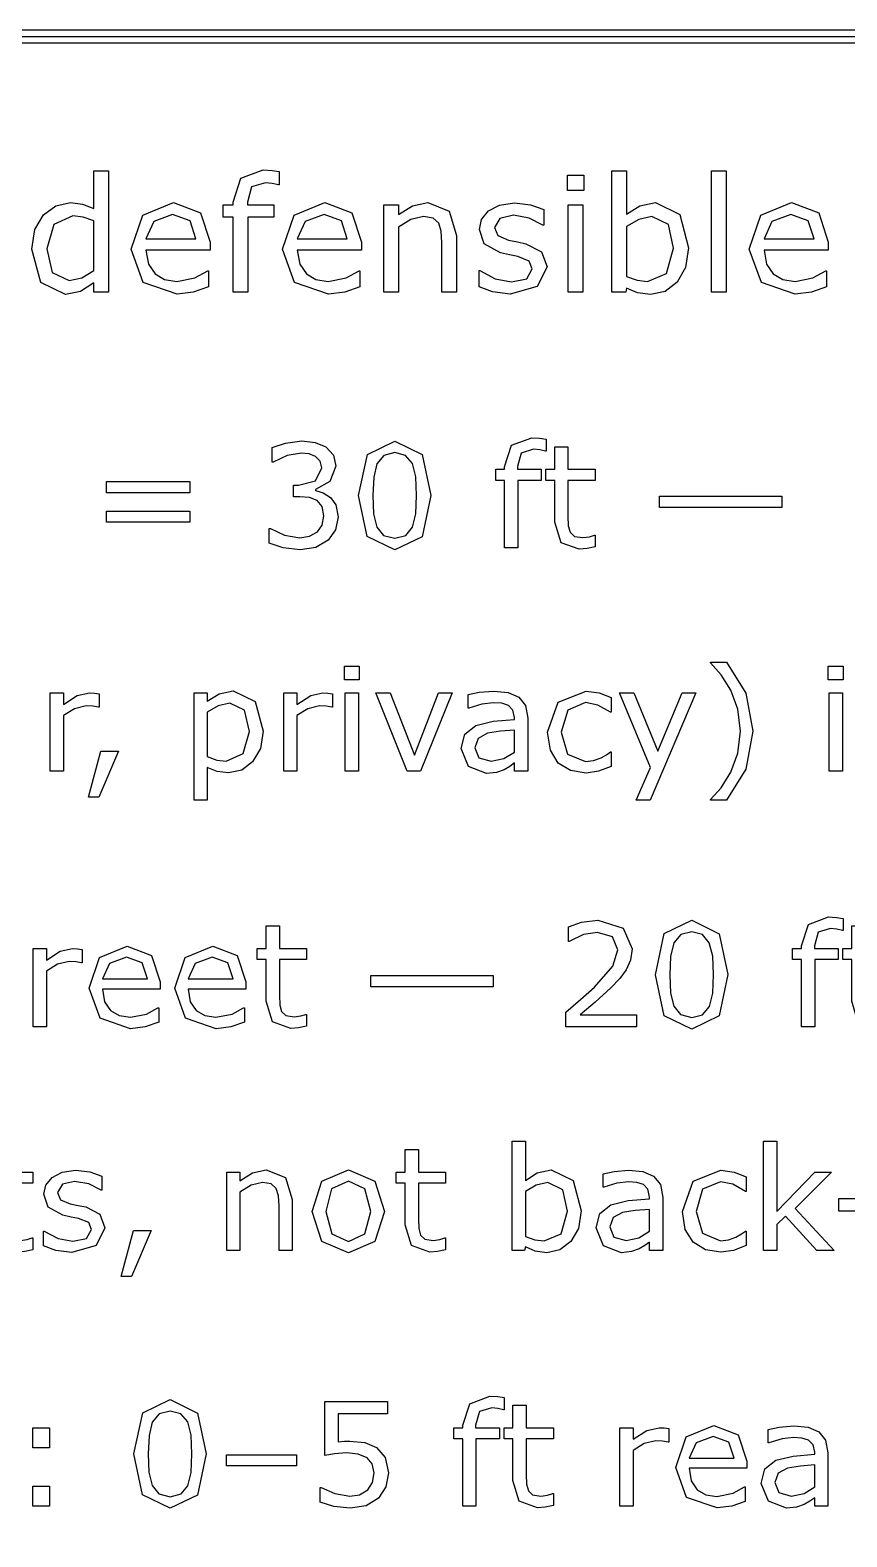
# Model space of a CAD drawing. Extents: x -17 to 192, y 167 to 459.
# Drawn here: x 47.39 to 60.91, y 260.37 to 285.33 of the extents above; entities that cross this region are included whole.
import ezdxf

# ---------------------------------------------------------------- set-up
doc = ezdxf.new("R2010")
doc.units = 0

msp = doc.modelspace()

# ---------------------------------------------------------------- linework, layer by layer
at = {"layer": 'Layer 1', "color": 7}
for points in [[(5.820826, 285.32699), (5.367594, 285.235512), (4.997523, 284.986025), (4.748036, 284.615954), (4.656557, 284.162722), (4.656557, 239.183612), (4.748036, 238.73038), (4.997523, 238.360309), (5.367594, 238.110822), (5.820826, 238.019344), (85.195726, 238.019344), (85.648958, 238.110822), (86.019029, 238.360309), (86.268516, 238.73038), (86.359994, 239.183612), (86.359994, 284.162722), (86.268516, 284.615954), (86.019029, 284.986025), (85.648958, 285.235512), (85.195726, 285.32699), (5.820826, 285.32699)], [(5.820826, 285.221054), (85.195726, 285.221054), (85.608442, 285.13814), (85.94476, 284.911756), (86.171144, 284.575438), (86.254058, 284.162722), (86.254058, 239.183612), (86.171144, 238.770896), (85.94476, 238.434578), (85.608442, 238.208194), (85.195726, 238.12528), (5.820826, 238.12528), (5.40811, 238.208194), (5.071792, 238.434578), (4.845408, 238.770896), (4.762494, 239.183612), (4.762494, 284.162722), (4.845408, 284.575438), (5.071792, 284.911756), (5.40811, 285.13814), (5.820826, 285.221054), (5.820826, 285.221054)], [(5.820826, 285.115118), (85.195726, 285.115118), (85.567927, 285.040769), (85.870492, 284.837488), (86.073773, 284.534923), (86.148122, 284.162722), (86.148122, 239.183612), (86.073773, 238.811411), (85.870492, 238.508846), (85.567927, 238.305565), (85.195726, 238.231216), (5.820826, 238.231216), (5.448625, 238.305565), (5.14606, 238.508846), (4.942779, 238.811411), (4.868431, 239.183612), (4.868431, 284.162722), (4.942779, 284.534923), (5.14606, 284.837488), (5.448625, 285.040769), (5.820826, 285.115118), (5.820826, 285.115118)], [(51.514363, 282.762808), (51.501451, 282.762808), (51.396806, 282.786065), (51.283117, 282.798977), (51.055743, 282.729214), (50.985978, 282.479876), (50.985978, 282.430783), (51.423936, 282.430783), (51.423936, 282.226662), (50.99373, 282.226662), (50.99373, 280.987726), (50.750851, 280.987726), (50.750851, 282.226668), (50.58678, 282.226668), (50.58678, 282.430788), (50.750851, 282.430788), (50.750851, 282.47859), (50.87875, 282.872621), (51.248237, 283.010855), (51.394221, 283.003102), (51.514371, 282.985005), (51.514363, 282.762808)], [(48.683788, 280.987726), (48.440909, 280.987726), (48.440909, 281.13888), (48.222577, 280.998061), (47.975822, 280.947676), (47.564996, 281.146632), (47.413842, 281.698277), (47.465518, 282.025129), (47.607628, 282.2693), (47.811749, 282.419162), (48.054628, 282.470838), (48.256166, 282.446285), (48.440909, 282.372646), (48.440909, 282.99793), (48.683788, 282.99793), (48.683788, 280.987726)], [(56.557976, 282.672376), (56.284091, 282.672376), (56.284091, 282.924299), (56.557976, 282.924299), (56.557976, 282.672376)], [(58.293009, 281.720237), (58.241333, 281.394678), (58.10439, 281.151799), (57.902852, 280.998061), (57.661266, 280.947676), (57.446809, 280.977391), (57.265942, 281.054906), (57.250438, 280.987726), (57.023063, 280.987726), (57.023063, 282.997938), (57.265942, 282.997938), (57.265942, 282.279635), (57.482982, 282.416577), (57.741364, 282.470838), (58.14444, 282.274467), (58.293009, 281.720237), (58.293009, 281.720237)], [(58.917001, 280.987726), (58.674122, 280.987726), (58.674122, 282.997938), (58.917001, 282.997938), (58.917001, 280.987726)], [(50.369729, 281.684066), (49.306489, 281.684066), (49.346539, 281.451521), (49.456349, 281.290033), (49.615255, 281.197016), (49.819378, 281.16601), (50.115224, 281.224144), (50.328388, 281.340418), (50.3413, 281.340418), (50.3413, 281.075575), (50.090671, 280.989017), (49.821953, 280.954137), (49.261264, 281.147923), (49.059726, 281.700859), (49.252221, 282.262841), (49.761233, 282.470838), (50.210818, 282.300306), (50.369721, 281.815839), (50.369729, 281.684066)], [(50.133311, 281.8701), (50.036418, 282.165948), (49.748322, 282.270591), (49.436971, 282.155611), (49.306489, 281.8701), (50.133311, 281.8701)], [(52.876034, 281.684066), (51.812791, 281.684066), (51.852841, 281.451521), (51.962654, 281.290033), (52.12156, 281.197016), (52.32568, 281.16601), (52.621529, 281.224144), (52.834693, 281.340418), (52.847605, 281.340418), (52.847605, 281.075575), (52.596973, 280.989017), (52.328257, 280.954137), (51.767569, 281.147923), (51.566031, 281.700859), (51.758526, 282.262841), (52.267536, 282.470838), (52.71712, 282.300306), (52.876026, 281.815839), (52.876034, 281.684066)], [(52.639613, 281.8701), (52.54272, 282.165948), (52.254627, 282.270591), (51.943276, 282.155611), (51.812791, 281.8701), (52.639613, 281.8701)], [(54.450872, 280.987726), (54.207993, 280.987726), (54.207993, 281.809381), (54.196351, 281.995414), (54.153719, 282.132357), (54.060702, 282.212457), (53.90309, 282.239587), (53.69509, 282.190494), (53.487094, 282.065179), (53.487094, 280.987726), (53.244215, 280.987726), (53.244215, 282.430788), (53.487094, 282.430788), (53.487094, 282.270591), (53.722221, 282.417869), (53.971559, 282.470838), (54.328126, 282.330019), (54.450859, 281.92436), (54.450872, 280.987726)], [(55.949486, 281.403722), (55.785413, 281.079452), (55.339704, 280.952843), (55.045149, 280.990311), (54.821651, 281.074284), (54.821651, 281.346876), (54.834562, 281.346876), (55.090361, 281.208642), (55.360371, 281.158258), (55.611, 281.209933), (55.701434, 281.372715), (55.652341, 281.501906), (55.463722, 281.576836), (55.328073, 281.603966), (55.176919, 281.637555), (54.90691, 281.784835), (54.828104, 282.025129), (54.864277, 282.193076), (54.976672, 282.333895), (55.160124, 282.429497), (55.410755, 282.465671), (55.671721, 282.433373), (55.892638, 282.357149), (55.892638, 282.097477), (55.879726, 282.097477), (55.653642, 282.212457), (55.392676, 282.260256), (55.167884, 282.208581), (55.076158, 282.057427), (55.13171, 281.923069), (55.307409, 281.84943), (55.457271, 281.818424), (55.596797, 281.790003), (55.857763, 281.656936), (55.949488, 281.403722), (55.949486, 281.403722)], [(56.542472, 280.987726), (56.299593, 280.987726), (56.299593, 282.430788), (56.542472, 282.430788), (56.542472, 280.987726)], [(60.605528, 281.684066), (59.542285, 281.684066), (59.582335, 281.451521), (59.692147, 281.290033), (59.851051, 281.197016), (60.055174, 281.16601), (60.35102, 281.224144), (60.564186, 281.340418), (60.577098, 281.340418), (60.577098, 281.075575), (60.326469, 280.989017), (60.057751, 280.954137), (59.497062, 281.147923), (59.295524, 281.700859), (59.488019, 282.262841), (59.997032, 282.470838), (60.446616, 282.300306), (60.605522, 281.815839), (60.605528, 281.684066)], [(60.369107, 281.8701), (60.272214, 282.165948), (59.984117, 282.270591), (59.672769, 282.155611), (59.542285, 281.8701), (60.369107, 281.8701)], [(48.440909, 281.343), (48.440909, 282.171116), (48.26521, 282.231835), (48.095969, 282.248636), (47.77816, 282.106526), (47.664471, 281.703449), (47.752323, 281.312002), (48.033959, 281.178935), (48.243247, 281.224149), (48.440909, 281.343005), (48.440909, 281.343)], [(58.04238, 281.713781), (57.957113, 282.105229), (57.681936, 282.23959), (57.467481, 282.193079), (57.265942, 282.075517), (57.265942, 281.248695), (57.442933, 281.1841), (57.612173, 281.166002), (57.9274, 281.297778), (58.04238, 281.713771), (58.04238, 281.713781)], [(52.361209, 277.588067), (52.453064, 277.462494), (52.489108, 277.267157), (52.446087, 277.049728), (52.325164, 276.877646), (52.119364, 276.756724), (51.861239, 276.718354), (51.577535, 276.753236), (51.34848, 276.82765), (51.34848, 277.070657), (51.365916, 277.070657), (51.598461, 276.962524), (51.856583, 276.919503), (52.012388, 276.943924), (52.1461, 277.016012), (52.225165, 277.128796), (52.251907, 277.284601), (52.221678, 277.438078), (52.140287, 277.534584), (52.013549, 277.583419), (51.853095, 277.597362), (51.74845, 277.597362), (51.74845, 277.790373), (51.829841, 277.790373), (52.111217, 277.863623), (52.217027, 278.07989), (52.190283, 278.189184), (52.115869, 278.267088), (52.0089, 278.308945), (51.879837, 278.32056), (51.644969, 278.281029), (51.410099, 278.169406), (51.398484, 278.169406), (51.398484, 278.412415), (51.618236, 278.486829), (51.885663, 278.521712), (52.108905, 278.498455), (52.283313, 278.424041), (52.410048, 278.289165), (52.453069, 278.104293), (52.35075, 277.851984), (52.111228, 277.717107), (52.111228, 277.700835), (52.239127, 277.661301), (52.361214, 277.588051), (52.361209, 277.588067)], [(54.025057, 277.620624), (53.878555, 276.935783), (53.426258, 276.718354), (52.970472, 276.93927), (52.827459, 277.618299), (52.972797, 278.29965), (53.426258, 278.520566), (53.880881, 278.296163), (54.025057, 277.620624), (54.025057, 277.620624)], [(55.933079, 278.351974), (55.921464, 278.351974), (55.827286, 278.372902), (55.724966, 278.384518), (55.520327, 278.321732), (55.457541, 278.097326), (55.457541, 278.053143), (55.851701, 278.053143), (55.851701, 277.869435), (55.464516, 277.869435), (55.464516, 276.754398), (55.245925, 276.754398), (55.245925, 277.869446), (55.098261, 277.869446), (55.098261, 278.053154), (55.245925, 278.053154), (55.245925, 278.096175), (55.361035, 278.450804), (55.693573, 278.575216), (55.82496, 278.568231), (55.933092, 278.551959), (55.933079, 278.351974)], [(53.719263, 277.092749), (53.77391, 277.313666), (53.789017, 277.620624), (53.77391, 277.92758), (53.718101, 278.148496), (53.606479, 278.283373), (53.426258, 278.32872), (53.244873, 278.283373), (53.13209, 278.146171), (53.077443, 277.921767), (53.063499, 277.618299), (53.076278, 277.314827), (53.130925, 277.096237), (53.239058, 276.957873), (53.426256, 276.910203), (53.607641, 276.955547), (53.71926, 277.092749), (53.719263, 277.092749)], [(56.74582, 276.766026), (56.610943, 276.739282), (56.481882, 276.728831), (56.179575, 276.835802), (56.076094, 277.178802), (56.076094, 277.869459), (55.928428, 277.869459), (55.928428, 278.053167), (56.076094, 278.053167), (56.076094, 278.426401), (56.294685, 278.426401), (56.294685, 278.053167), (56.74582, 278.053167), (56.74582, 277.869459), (56.294685, 277.869459), (56.294685, 277.277635), (56.299341, 277.117178), (56.331896, 277.01021), (56.401658, 276.941609), (56.53886, 276.92068), (56.65048, 276.935788), (56.734197, 276.96253), (56.745812, 276.96253), (56.74582, 276.766026)], [(50.032283, 277.663643), (48.6533, 277.663643), (48.6533, 277.849679), (50.032283, 277.849679), (50.032283, 277.663643)], [(59.835162, 277.419472), (57.809705, 277.419472), (57.809705, 277.605509), (59.835162, 277.605509), (59.835162, 277.419472)], [(50.032283, 277.175302), (48.6533, 277.175302), (48.6533, 277.361338), (50.032283, 277.361338), (50.032283, 277.175302)], [(52.837924, 274.566413), (52.591427, 274.566413), (52.591427, 274.793142), (52.837924, 274.793142), (52.837924, 274.566413)], [(59.354957, 273.71531), (59.241012, 273.08628), (58.921264, 272.571195), (58.655003, 272.571195), (58.655003, 272.58281), (58.83406, 272.779308), (58.993354, 273.037433), (59.1073, 273.351366), (59.150321, 273.715297), (59.1073, 274.078067), (58.993354, 274.393161), (58.83406, 274.651286), (58.655003, 274.847786), (58.655003, 274.859402), (58.921264, 274.859402), (59.241012, 274.344317), (59.354957, 273.715287), (59.354957, 273.71531)], [(60.85254, 274.566421), (60.606043, 274.566421), (60.606043, 274.79315), (60.85254, 274.79315), (60.85254, 274.566421)], [(48.531214, 274.110634), (48.519598, 274.110634), (48.424256, 274.126906), (48.316121, 274.132727), (48.120784, 274.08738), (47.939402, 273.972271), (47.939402, 273.050236), (47.720809, 273.050236), (47.720809, 274.348992), (47.939402, 274.348992), (47.939402, 274.157143), (48.168457, 274.304809), (48.371932, 274.348992), (48.454484, 274.345499), (48.531224, 274.335048), (48.531214, 274.110634)], [(51.246161, 273.71531), (51.200816, 273.425793), (51.072917, 273.204877), (50.891532, 273.071165), (50.671777, 273.024656), (50.488069, 273.046749), (50.3218, 273.115347), (50.3218, 272.571195), (50.10321, 272.571195), (50.10321, 274.348992), (50.3218, 274.348992), (50.3218, 274.212954), (50.517136, 274.33504), (50.749681, 274.385036), (51.114774, 274.207141), (51.246161, 273.71531), (51.246161, 273.71531)], [(52.397253, 274.110626), (52.385611, 274.110626), (52.290269, 274.126898), (52.182136, 274.132719), (51.9868, 274.087372), (51.805415, 273.972263), (51.805415, 273.050236), (51.586824, 273.050236), (51.586824, 274.348992), (51.805415, 274.348992), (51.805415, 274.157143), (52.034472, 274.304809), (52.237947, 274.348992), (52.3205, 274.345499), (52.397239, 274.335048), (52.397253, 274.110626)], [(52.823969, 273.050236), (52.605379, 273.050236), (52.605379, 274.348992), (52.823969, 274.348992), (52.823969, 273.050236)], [(54.379688, 274.348992), (53.854139, 273.050236), (53.634385, 273.050236), (53.112325, 274.348992), (53.349519, 274.348992), (53.75182, 273.315335), (54.150631, 274.348992), (54.379688, 274.348992)], [(55.628446, 273.050236), (55.411017, 273.050236), (55.411017, 273.1886), (55.331954, 273.132789), (55.236609, 273.076977), (55.111038, 273.032795), (54.944769, 273.014195), (54.647113, 273.130466), (54.525027, 273.42696), (54.587815, 273.665317), (54.769197, 273.809494), (55.054063, 273.880421), (55.411017, 273.908324), (55.411017, 273.942045), (55.384276, 274.065293), (55.309862, 274.14203), (55.198242, 274.178077), (55.062201, 274.18739), (54.870355, 274.164133), (54.651764, 274.099022), (54.640149, 274.099022), (54.640149, 274.3211), (54.825021, 274.359469), (55.063379, 274.380398), (55.301736, 274.357141), (55.47847, 274.280401), (55.59009, 274.142038), (55.628459, 273.931586), (55.628446, 273.050236)], [(57.009755, 273.131627), (56.801628, 273.050236), (56.593502, 273.021169), (56.33538, 273.061864), (56.134228, 273.187436), (56.002842, 273.399052), (55.956333, 273.697869), (56.130741, 274.197838), (56.593502, 274.379223), (56.812093, 274.34783), (57.009755, 274.271091), (57.009755, 274.028082), (56.998139, 274.028082), (56.791175, 274.147843), (56.584213, 274.1897), (56.290044, 274.064126), (56.183073, 273.697869), (56.287718, 273.336263), (56.584213, 273.210692), (56.719086, 273.228128), (56.842334, 273.273475), (56.931864, 273.324635), (56.998139, 273.372308), (57.009755, 273.372308), (57.009755, 273.131627)], [(58.413156, 274.348992), (57.655065, 272.571195), (57.421358, 272.571195), (57.663203, 273.113022), (57.145793, 274.348992), (57.382989, 274.348992), (57.7818, 273.386262), (58.184101, 274.348992), (58.413156, 274.348992)], [(60.838588, 273.050236), (60.619995, 273.050236), (60.619995, 274.348992), (60.838588, 274.348992), (60.838588, 273.050236)], [(51.020593, 273.70949), (50.940366, 274.060631), (50.69387, 274.176902), (50.504347, 274.136206), (50.3218, 274.029238), (50.3218, 273.293237), (50.481092, 273.236264), (50.63341, 273.221157), (50.918276, 273.344405), (51.020593, 273.709497), (51.020593, 273.70949)], [(55.411017, 273.369985), (55.411017, 273.73159), (55.174985, 273.714154), (54.961046, 273.680436), (54.808731, 273.596719), (54.750594, 273.442078), (54.818031, 273.273483), (55.023834, 273.217672), (55.234286, 273.261855), (55.411017, 273.36999), (55.411017, 273.369985)], [(48.853288, 273.38161), (48.525401, 272.620029), (48.355644, 272.620029), (48.557958, 273.38161), (48.853288, 273.38161)], [(57.430661, 268.816908), (56.25864, 268.816908), (56.25864, 269.059917), (56.502811, 269.269205), (56.731866, 269.477331), (57.03766, 269.820334), (57.120215, 270.095897), (57.030686, 270.306349), (56.783025, 270.383089), (56.553971, 270.345883), (56.313287, 270.231935), (56.301672, 270.231935), (56.301672, 270.476108), (56.521424, 270.550522), (56.788849, 270.58424), (57.206266, 270.455177), (57.357419, 270.107525), (57.331834, 269.922653), (57.258582, 269.761035), (57.151613, 269.619185), (57.003947, 269.464541), (56.746987, 269.227348), (56.499329, 269.015732), (57.430666, 269.015732), (57.430661, 268.816908)], [(58.942195, 269.683134), (58.79569, 268.998293), (58.343393, 268.780864), (57.887609, 269.00178), (57.744594, 269.680809), (57.889932, 270.36216), (58.343393, 270.583076), (58.798016, 270.358673), (58.942195, 269.683134), (58.942195, 269.683134)], [(60.850214, 270.414484), (60.838599, 270.414484), (60.744418, 270.435412), (60.642098, 270.447028), (60.437459, 270.384242), (60.374674, 270.159836), (60.374674, 270.115653), (60.768833, 270.115653), (60.768833, 269.931945), (60.381651, 269.931945), (60.381651, 268.816908), (60.163057, 268.816908), (60.163057, 269.931956), (60.015394, 269.931956), (60.015394, 270.115664), (60.163057, 270.115664), (60.163057, 270.158685), (60.278167, 270.513314), (60.610705, 270.637726), (60.742092, 270.630741), (60.850224, 270.614469), (60.850214, 270.414484)], [(51.967046, 268.828536), (51.832172, 268.801792), (51.703109, 268.791341), (51.400804, 268.898312), (51.29732, 269.241312), (51.29732, 269.931969), (51.149657, 269.931969), (51.149657, 270.115677), (51.29732, 270.115677), (51.29732, 270.488911), (51.515911, 270.488911), (51.515911, 270.115677), (51.967046, 270.115677), (51.967046, 269.931969), (51.515911, 269.931969), (51.515911, 269.340145), (51.520567, 269.179688), (51.553124, 269.07272), (51.622887, 269.004119), (51.760089, 268.98319), (51.871709, 268.998298), (51.955426, 269.02504), (51.967041, 269.02504), (51.967046, 268.828536)], [(58.636398, 269.155259), (58.691047, 269.376176), (58.706155, 269.683134), (58.691047, 269.99009), (58.635236, 270.211006), (58.523614, 270.345883), (58.343393, 270.39123), (58.162011, 270.345883), (58.049227, 270.208681), (57.994577, 269.984277), (57.980634, 269.680809), (57.993413, 269.377337), (58.04806, 269.158747), (58.156193, 269.020383), (58.34339, 268.972713), (58.524775, 269.018057), (58.636395, 269.155259), (58.636398, 269.155259)], [(61.662955, 268.828536), (61.528078, 268.801792), (61.399017, 268.791341), (61.09671, 268.898312), (60.993229, 269.241312), (60.993229, 269.931969), (60.845562, 269.931969), (60.845562, 270.115677), (60.993229, 270.115677), (60.993229, 270.488911), (61.211819, 270.488911), (61.211819, 270.115677), (61.662955, 270.115677), (61.662955, 269.931969), (61.211819, 269.931969), (61.211819, 269.340145), (61.216476, 269.179688), (61.249033, 269.07272), (61.318796, 269.004119), (61.455995, 268.98319), (61.567617, 268.998298), (61.651331, 269.02504), (61.662947, 269.02504), (61.662955, 268.828536)], [(48.249837, 269.877306), (48.238222, 269.877306), (48.14288, 269.893578), (48.034747, 269.899399), (47.839411, 269.854052), (47.658026, 269.738943), (47.658026, 268.816908), (47.439436, 268.816908), (47.439436, 270.115664), (47.658026, 270.115664), (47.658026, 269.923815), (47.887081, 270.071481), (48.090558, 270.115664), (48.173111, 270.112171), (48.249851, 270.10172), (48.249837, 269.877306)], [(49.54278, 269.443613), (48.585863, 269.443613), (48.621907, 269.234325), (48.720737, 269.088984), (48.863752, 269.005267), (49.04746, 268.977364), (49.313723, 269.029686), (49.505572, 269.134331), (49.517187, 269.134331), (49.517187, 268.895973), (49.29162, 268.81807), (49.049772, 268.786677), (48.545154, 268.961085), (48.36377, 269.458728), (48.537016, 269.96451), (48.995125, 270.151708), (49.399752, 269.998229), (49.542767, 269.562209), (49.54278, 269.443613)], [(50.961295, 269.443613), (50.004377, 269.443613), (50.040421, 269.234325), (50.139254, 269.088984), (50.282269, 269.005267), (50.465977, 268.977364), (50.73224, 269.029686), (50.924089, 269.134331), (50.935704, 269.134331), (50.935704, 268.895973), (50.710137, 268.81807), (50.468292, 268.786677), (49.963674, 268.961085), (49.782289, 269.458728), (49.955533, 269.96451), (50.413645, 270.151708), (50.818272, 269.998229), (50.961284, 269.562209), (50.961295, 269.443613)], [(49.330003, 269.611043), (49.242799, 269.877306), (48.983513, 269.971487), (48.703296, 269.868006), (48.585863, 269.611043), (49.330003, 269.611043)], [(50.748517, 269.611043), (50.661313, 269.877306), (50.402027, 269.971487), (50.121812, 269.868006), (50.004377, 269.611043), (50.748517, 269.611043)], [(55.056389, 269.481982), (53.030934, 269.481982), (53.030934, 269.668019), (55.056389, 269.668019), (55.056389, 269.481982)], [(56.513275, 265.772007), (56.466767, 265.479003), (56.343519, 265.260412), (56.162134, 265.122049), (55.944705, 265.076702), (55.751694, 265.103443), (55.588915, 265.173209), (55.574961, 265.112746), (55.370324, 265.112746), (55.370324, 266.921935), (55.588915, 266.921935), (55.588915, 266.275464), (55.784251, 266.398712), (56.016796, 266.447546), (56.379563, 266.270813), (56.513275, 265.772007), (56.513275, 265.772007)], [(60.703712, 265.112746), (60.415358, 265.112746), (59.894461, 265.681316), (59.752607, 265.54644), (59.752607, 265.112746), (59.534017, 265.112746), (59.534017, 266.921935), (59.752607, 266.921935), (59.752607, 265.761543), (60.383963, 266.411502), (60.659529, 266.411502), (60.056079, 265.811539), (60.703712, 265.112746)], [(47.434771, 265.124374), (47.299894, 265.09763), (47.170834, 265.087179), (46.868526, 265.19415), (46.765045, 265.537137), (46.765045, 266.227794), (46.617379, 266.227794), (46.617379, 266.411502), (46.765045, 266.411502), (46.765045, 266.784736), (46.983636, 266.784736), (46.983636, 266.411502), (47.434771, 266.411502), (47.434771, 266.227794), (46.983636, 266.227794), (46.983636, 265.635969), (46.988292, 265.475513), (47.020849, 265.368545), (47.090612, 265.299944), (47.227812, 265.279015), (47.339434, 265.294123), (47.423148, 265.320864), (47.434763, 265.320864), (47.434771, 265.124374)], [(54.269228, 265.124374), (54.134354, 265.09763), (54.005293, 265.087179), (53.702986, 265.19415), (53.599502, 265.53715), (53.599502, 266.227807), (53.451838, 266.227807), (53.451838, 266.411515), (53.599502, 266.411515), (53.599502, 266.784749), (53.818095, 266.784749), (53.818095, 266.411515), (54.269228, 266.411515), (54.269228, 266.227807), (53.818095, 266.227807), (53.818095, 265.635983), (53.822752, 265.475526), (53.855309, 265.368558), (53.925071, 265.299957), (54.062273, 265.279028), (54.173893, 265.294136), (54.25761, 265.320878), (54.269225, 265.320878), (54.269228, 265.124374)], [(48.626556, 265.487142), (48.478892, 265.195299), (48.077755, 265.081353), (47.812654, 265.115072), (47.611504, 265.190647), (47.611504, 265.435982), (47.62312, 265.435982), (47.853339, 265.31157), (48.096348, 265.266225), (48.321915, 265.312734), (48.403303, 265.459236), (48.359121, 265.575507), (48.189364, 265.642947), (48.067278, 265.667368), (47.93124, 265.697599), (47.688234, 265.83015), (47.617307, 266.046414), (47.649864, 266.197568), (47.751019, 266.324303), (47.916127, 266.410346), (48.141692, 266.4429), (48.376562, 266.413833), (48.575388, 266.345232), (48.575388, 266.111526), (48.563773, 266.111526), (48.360298, 266.215009), (48.125428, 266.258028), (47.923114, 266.21152), (47.840562, 266.075482), (47.89056, 265.954559), (48.048688, 265.888284), (48.183565, 265.860378), (48.309138, 265.834793), (48.544006, 265.715035), (48.626559, 265.487142), (48.626556, 265.487142)], [(51.728688, 265.112746), (51.510098, 265.112746), (51.510098, 265.852234), (51.499647, 266.019665), (51.461277, 266.142913), (51.377563, 266.215004), (51.235709, 266.239425), (51.048512, 266.195242), (50.861314, 266.082459), (50.861314, 265.112746), (50.642723, 265.112746), (50.642723, 266.411502), (50.861314, 266.411502), (50.861314, 266.267325), (51.07293, 266.399876), (51.297334, 266.447546), (51.618244, 266.320811), (51.728702, 265.955718), (51.728688, 265.112746)], [(53.256502, 265.761543), (53.09372, 265.260412), (52.6577, 265.076702), (52.219358, 265.260412), (52.05774, 265.761543), (52.219358, 266.262674), (52.6577, 266.447546), (53.09372, 266.262674), (53.256502, 265.761543), (53.256502, 265.761543)], [(57.863191, 265.112746), (57.645762, 265.112746), (57.645762, 265.25111), (57.566699, 265.195299), (57.471354, 265.139487), (57.34578, 265.095305), (57.179514, 265.076705), (56.881858, 265.192976), (56.759771, 265.48947), (56.822559, 265.727827), (57.003942, 265.872004), (57.288808, 265.942931), (57.645762, 265.970834), (57.645762, 266.004555), (57.61902, 266.127803), (57.544606, 266.20454), (57.432984, 266.240587), (57.296946, 266.2499), (57.1051, 266.226643), (56.886507, 266.161532), (56.874891, 266.161532), (56.874891, 266.38361), (57.059763, 266.421979), (57.298121, 266.442908), (57.536478, 266.419651), (57.713212, 266.342911), (57.824832, 266.204548), (57.863201, 265.994096), (57.863191, 265.112746)], [(59.244499, 265.194137), (59.036373, 265.112746), (58.828247, 265.083679), (58.570125, 265.124374), (58.368973, 265.249946), (58.237586, 265.461562), (58.191078, 265.760379), (58.365486, 266.260348), (58.828247, 266.441733), (59.046837, 266.41034), (59.244499, 266.333601), (59.244499, 266.090592), (59.232884, 266.090592), (59.025919, 266.210353), (58.818957, 266.25221), (58.524789, 266.126636), (58.417818, 265.760379), (58.522463, 265.398773), (58.818957, 265.273202), (58.953831, 265.290638), (59.077079, 265.335985), (59.166609, 265.387145), (59.232884, 265.434818), (59.244499, 265.434818), (59.244499, 265.194137)], [(53.030934, 265.761543), (52.932102, 266.135939), (52.6577, 266.259187), (52.380976, 266.135939), (52.283307, 265.761543), (52.382137, 265.390635), (52.6577, 265.265061), (52.93094, 265.389473), (53.030934, 265.761543), (53.030934, 265.761543)], [(56.287708, 265.766187), (56.210968, 266.118489), (55.96331, 266.239412), (55.770297, 266.197555), (55.588915, 266.091748), (55.588915, 265.347608), (55.748207, 265.289472), (55.900522, 265.2732), (56.184227, 265.391796), (56.287708, 265.766192), (56.287708, 265.766187)], [(57.645762, 265.432495), (57.645762, 265.7941), (57.40973, 265.776664), (57.195791, 265.742946), (57.043476, 265.659229), (56.985339, 265.504588), (57.052776, 265.335993), (57.258576, 265.280182), (57.469028, 265.324365), (57.645762, 265.4325), (57.645762, 265.432495)], [(61.505988, 265.76503), (60.780451, 265.76503), (60.780451, 265.975482), (61.505988, 265.975482), (61.505988, 265.76503)], [(49.392788, 265.44412), (49.064901, 264.682539), (48.895145, 264.682539), (49.097458, 265.44412), (49.392788, 265.44412)], [(50.304359, 261.745644), (50.157857, 261.060803), (49.70556, 260.843374), (49.249773, 261.06429), (49.106761, 261.743319), (49.252099, 262.42467), (49.70556, 262.645586), (50.160182, 262.421183), (50.304359, 261.745644), (50.304359, 261.745644)], [(53.320452, 261.429383), (53.276266, 261.198002), (53.155344, 261.011969), (52.955356, 260.886395), (52.687931, 260.843374), (52.414694, 260.873605), (52.192614, 260.944529), (52.192614, 261.189864), (52.208885, 261.189864), (52.432127, 261.086383), (52.683272, 261.044523), (52.842564, 261.06778), (52.980928, 261.149171), (53.057668, 261.268932), (53.084412, 261.43055), (53.053016, 261.581703), (52.968138, 261.680533), (52.820474, 261.742157), (52.627464, 261.760757), (52.429802, 261.746814), (52.26702, 261.718908), (52.26702, 262.610714), (53.308815, 262.610714), (53.308815, 262.407237), (52.491426, 262.407237), (52.491426, 261.946801), (52.593745, 261.953786), (52.684436, 261.956168), (52.930932, 261.931747), (53.125107, 261.84803), (53.269284, 261.682925), (53.320444, 261.429452), (53.320452, 261.429383)], [(55.240099, 262.476994), (55.228457, 262.476994), (55.134279, 262.497922), (55.03196, 262.509538), (54.827321, 262.446752), (54.764532, 262.222346), (54.764532, 262.178163), (55.158695, 262.178163), (55.158695, 261.994455), (54.771509, 261.994455), (54.771509, 260.879418), (54.552919, 260.879418), (54.552919, 261.994466), (54.405252, 261.994466), (54.405252, 262.178174), (54.552919, 262.178174), (54.552919, 262.221195), (54.668028, 262.575824), (55.000564, 262.700236), (55.131953, 262.693251), (55.240086, 262.676979), (55.240099, 262.476994)], [(56.05284, 260.891046), (55.917963, 260.864302), (55.788902, 260.853851), (55.486595, 260.960822), (55.383114, 261.303822), (55.383114, 261.994479), (55.235448, 261.994479), (55.235448, 262.178187), (55.383114, 262.178187), (55.383114, 262.551421), (55.601705, 262.551421), (55.601705, 262.178187), (56.05284, 262.178187), (56.05284, 261.994479), (55.601705, 261.994479), (55.601705, 261.402655), (55.606361, 261.242198), (55.638916, 261.13523), (55.708678, 261.066629), (55.84588, 261.0457), (55.9575, 261.060808), (56.041217, 261.08755), (56.052832, 261.08755), (56.05284, 260.891046)], [(49.998564, 261.217769), (50.053211, 261.438686), (50.068319, 261.745644), (50.053211, 262.0526), (49.997403, 262.273516), (49.885781, 262.408393), (49.70556, 262.45374), (49.524175, 262.408393), (49.411391, 262.271191), (49.356744, 262.046787), (49.342801, 261.743319), (49.35558, 261.439847), (49.410227, 261.221257), (49.518359, 261.082893), (49.705557, 261.035223), (49.886942, 261.080567), (49.998562, 261.217769), (49.998564, 261.217769)], [(47.709173, 261.8468), (47.431284, 261.8468), (47.431284, 262.178174), (47.709173, 262.178174), (47.709173, 261.8468)], [(57.964346, 261.939816), (57.952731, 261.939816), (57.857389, 261.956088), (57.749256, 261.961909), (57.55392, 261.916562), (57.372535, 261.801453), (57.372535, 260.879418), (57.153944, 260.879418), (57.153944, 262.178174), (57.372535, 262.178174), (57.372535, 261.986325), (57.60159, 262.133991), (57.805065, 262.178174), (57.88762, 262.174681), (57.964357, 262.16423), (57.964346, 261.939816)], [(59.257289, 261.506123), (58.300372, 261.506123), (58.336416, 261.296835), (58.435248, 261.151494), (58.578263, 261.067777), (58.761971, 261.039874), (59.028234, 261.092196), (59.220084, 261.196841), (59.231699, 261.196841), (59.231699, 260.958483), (59.006131, 260.88058), (58.764286, 260.849187), (58.259668, 261.023595), (58.078284, 261.521238), (58.251527, 262.02702), (58.709639, 262.214218), (59.114266, 262.060739), (59.257279, 261.624719), (59.257289, 261.506123)], [(60.597905, 260.879418), (60.380476, 260.879418), (60.380476, 261.017782), (60.301411, 260.961971), (60.206068, 260.906159), (60.080494, 260.861977), (59.914225, 260.843377), (59.616569, 260.959648), (59.494485, 261.256142), (59.557271, 261.494499), (59.738656, 261.638676), (60.023522, 261.709603), (60.380476, 261.737506), (60.380476, 261.771227), (60.353734, 261.894475), (60.27932, 261.971212), (60.167698, 262.007259), (60.03166, 262.016572), (59.839811, 261.993315), (59.621221, 261.928204), (59.609605, 261.928204), (59.609605, 262.150282), (59.794477, 262.188651), (60.032835, 262.20958), (60.27119, 262.186323), (60.447923, 262.109583), (60.559546, 261.97122), (60.597915, 261.760768), (60.597905, 260.879418)], [(59.044512, 261.673553), (58.957308, 261.939816), (58.698022, 262.033997), (58.417807, 261.930516), (58.300372, 261.673553), (59.044512, 261.673553)], [(51.79729, 261.544492), (50.639223, 261.544492), (50.639223, 261.730529), (51.79729, 261.730529), (51.79729, 261.544492)], [(60.380476, 261.199167), (60.380476, 261.560772), (60.144444, 261.543336), (59.930505, 261.509618), (59.778187, 261.425901), (59.720053, 261.27126), (59.78749, 261.102665), (59.99329, 261.046854), (60.203742, 261.091037), (60.380476, 261.199172), (60.380476, 261.199167)], [(47.709173, 260.879418), (47.431284, 260.879418), (47.431284, 261.210792), (47.709173, 261.210792), (47.709173, 260.879418)]]:
    msp.add_lwpolyline(points, dxfattribs=at)

doc.saveas('drawing.dxf')
